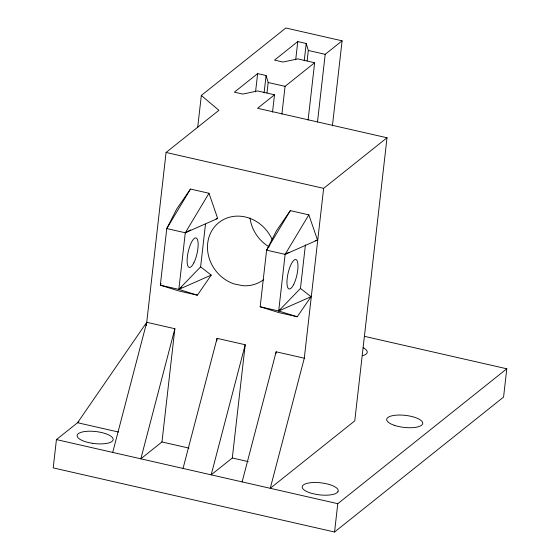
<?xml version="1.0" encoding="UTF-8"?>
<svg xmlns="http://www.w3.org/2000/svg" width="560" height="560" viewBox="0 0 560 560"><rect width="100%" height="100%" fill="white"/><g stroke="black" fill="none" stroke-linecap="round" stroke-linejoin="round"><path stroke-width="0.84" d="M78.883 421.666L56.434 439.586L53.207 467.894L334.558 532L503.566 397.089L506.793 368.781L364.413 336.336M146.335 325.766L166.082 152.46L218.897 110.299L201.327 95.459L285.831 28L342.097 40.824L332.402 125.923M197.386 295.183L178.871 290.962L160.328 285.18L166.775 228.564L176.652 209.132L190.484 189.049L208.999 193.27L185.297 232.778L178.843 289.394L197.386 295.183L211.225 275.1L200.613 266.868L205.485 224.14M197.666 127.582L201.327 95.459M174.867 328.72L140.84 458.815L161.966 441.952L174.867 328.72L146.734 322.308L77.56 422.716L118.482 432.047M216.776 340.928L217.07 338.338L245.203 344.743L232.302 457.982L211.176 474.845L245.203 344.743M255.556 91.84L257.635 73.605L266.077 75.523L268.177 82.509L266.994 92.925M264.096 92.89L266.077 75.523M272.517 112.154L274.498 94.787L257.614 90.937L242.837 94.073L234.395 92.155L257.635 73.605M281.897 114.142L285.061 86.352L314.636 62.748L297.752 58.898L282.975 62.034L274.533 60.109L297.773 41.559L306.215 43.484L308.315 50.463L307.132 60.886M305.417 244.867L300.454 288.456L311.059 296.681L297.227 316.764L278.712 312.543L260.162 306.761L266.616 250.145L276.486 230.713L290.318 210.637L308.84 214.851L317.513 240.065L285.131 254.366L266.616 250.145L290.318 210.637M295.694 59.794L297.773 41.559M304.234 60.851L306.215 43.484M275.954 353.528L276.15 351.799L304.29 358.211L270.263 488.306L354.767 420.847L387.016 137.767L257.593 108.276L274.498 94.787M308.105 120.057L314.636 62.748M317.485 122.045L325.199 54.313L342.097 40.824M304.29 358.211L323.638 188.356L387.016 137.767M334.558 532L337.785 503.692L506.793 368.781M112.707 452.403L146.734 322.308M183.043 468.433L217.07 338.338M242.123 481.894L276.15 351.799M161.119 283.626L160.328 285.18L178.843 289.394L211.225 275.1M190.484 189.049L166.775 228.564L185.297 232.778L217.672 218.484L208.999 193.27M308.84 214.851L285.131 254.366L278.684 310.982L297.227 316.764M200.613 266.868L178.843 289.394L181.573 287.224M300.454 288.456L278.684 310.982L260.162 306.761M286.496 253.274L285.131 254.366L288.925 252.287M280.042 309.89L278.684 310.982L311.059 296.681M185.297 232.778L190.603 229.873M216.09 218.897L217.672 218.484M315.133 240.681L317.513 240.065M308.315 50.463L325.199 54.313M268.177 82.509L285.061 86.352M166.082 152.46L323.638 188.356M161.966 441.952L188.972 448.105M232.302 457.982L248.192 461.601M56.434 439.586L337.785 503.692M263.76 279.552A36.267 32.445 51.4 0 1 242.648 285.691L233.821 283.843A36.267 32.445 51.4 0 1 215.012 226.275A36.267 32.445 51.4 0 1 272.209 239.631M269.199 246.925A36.267 32.445 51.4 0 1 250.012 217.973M363.146 347.76A18.137 6.055 6.5 0 1 362.383 355.705M337.932 491.764L336.469 493.129A18.137 6.055 6.5 0 1 316.883 494.494L312.41 493.549A18.137 6.055 6.5 0 1 303.338 484.995A18.137 6.055 6.5 0 1 325.073 483.476A18.137 6.055 6.5 0 1 337.932 491.764M92.477 443.317L87.955 442.421A18.137 6.055 6.5 0 1 83.174 431.795A18.137 6.055 6.5 0 1 112.42 437.577A18.137 6.055 6.5 0 1 92.477 443.317M193.879 262.808A15.113 4.494 -77.2 0 0 196.672 238.294A15.113 4.494 -77.2 0 0 187.348 256.872A15.113 4.494 -77.2 0 0 193.879 262.808M293.713 284.389A15.113 4.494 -77.2 0 0 296.506 259.875A15.113 4.494 -77.2 0 0 287.189 278.453A15.113 4.494 -77.2 0 0 293.713 284.389M394.226 425.285A18.137 6.055 6.5 0 0 422.66 423.801A18.137 6.055 6.5 0 0 397.257 415.093A18.137 6.055 6.5 0 0 394.226 425.285"/></g></svg>
